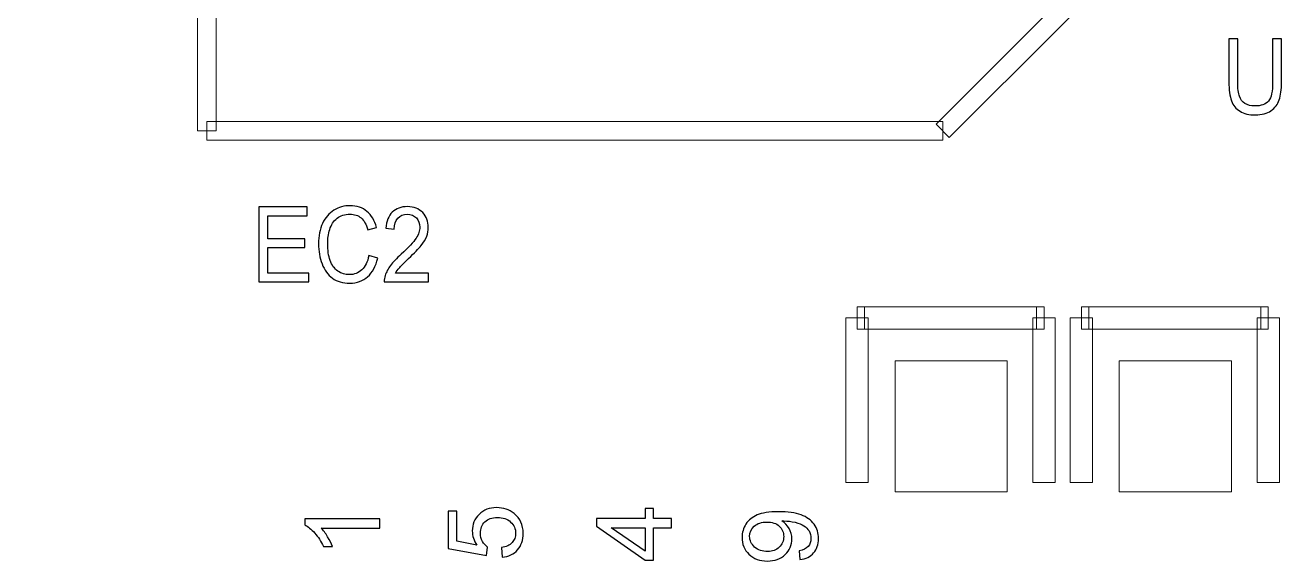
# Model space of a CAD drawing. Header units: millimetres. Extents: x -69 to 39, y -9 to 54.
# Drawn here: x -41.37 to -32.82, y 22.34 to 25.98 of the extents above; entities that cross this region are included whole.
import ezdxf

# ---------------------------------------------------------------- set-up
doc = ezdxf.new("R2010")
doc.units = ezdxf.units.MM
doc.header["$MEASUREMENT"] = 0
for name, color, linetype in [('BG_OUTLINE', 7, 'Continuous'), ('PG_SILKSCREEN_TOP', 7, 'Continuous'), ('PIN_TOP', 7, 'Continuous'), ('RD_SILKSCREEN_TOP', 7, 'Continuous')]:
    doc.layers.add(name, color=color, linetype=linetype)

msp = doc.modelspace()

# ---------------------------------------------------------------- linework, layer by layer
at = {"layer": 'BG_OUTLINE', "color": 176, "lineweight": 9}
msp.add_open_spline([(22.1252, -9.4051), (22.1252, -9.4051), (-56.3279, -9.4051), (-56.3279, -9.4051), (-56.3279, -9.4051), (-56.3279, -9.4051), (-56.3279, 41.6488), (-56.3279, 41.6488), (-56.3279, 41.6488), (-56.3279, 41.6488), (22.3259, 41.6488), (22.3259, 41.6488), (22.3259, 41.6488), (22.9318, 41.6492), (23.513, 41.4088), (23.9418, 40.9807), (23.9418, 40.9807), (24.3705, 40.5525), (24.6115, 39.9687), (24.6119, 39.3628), (24.6119, 39.3628), (24.6119, 39.3628), (24.6119, -7.1191), (24.6119, -7.1191), (24.6119, -7.1191), (24.6123, -7.725), (24.372, -8.3063), (23.9438, -8.735), (23.9438, -8.735), (23.5156, -9.1637), (22.9318, -9.4047), (22.3259, -9.4051), (22.3259, -9.4051), (22.3259, -9.4051), (22.1252, -9.4051), (22.1252, -9.4051)], degree=3, knots=[0, 0, 0, 0, 0.111111, 0.111111, 0.111111, 0.111111, 0.222222, 0.222222, 0.222222, 0.222222, 0.333333, 0.333333, 0.333333, 0.333333, 0.444444, 0.444444, 0.444444, 0.444444, 0.555556, 0.555556, 0.555556, 0.555556, 0.666667, 0.666667, 0.666667, 0.666667, 0.777778, 0.777778, 0.777778, 0.777778, 0.888889, 0.888889, 0.888889, 0.888889, 1, 1, 1, 1], dxfattribs=at)
at = {"layer": 'PG_SILKSCREEN_TOP', "lineweight": 9}
for points in [[(-40.0678, 25.2645), (-40.0678, 25.2645), (-40.1948, 25.2645), (-40.1948, 25.2645), (-40.1948, 25.2645), (-40.1948, 25.2645), (-40.1948, 31.7644), (-40.1948, 31.7644), (-40.1948, 31.7644), (-40.1948, 31.7644), (-40.0678, 31.7644), (-40.0678, 31.7644), (-40.0678, 31.7644), (-40.0678, 31.7644), (-40.0678, 25.2645), (-40.0678, 25.2645)], [(-33.6764, 26.8093), (-33.6764, 26.8093), (-33.5866, 26.7195), (-33.5866, 26.7195), (-33.5866, 26.7195), (-33.5866, 26.7195), (-35.0864, 25.2196), (-35.0864, 25.2196), (-35.0864, 25.2196), (-35.0864, 25.2196), (-35.1762, 25.3094), (-35.1762, 25.3094), (-35.1762, 25.3094), (-35.1762, 25.3094), (-33.6764, 26.8093), (-33.6764, 26.8093)], [(-35.1313, 25.328), (-35.1313, 25.328), (-35.1313, 25.201), (-35.1313, 25.201), (-35.1313, 25.201), (-35.1313, 25.201), (-40.1313, 25.201), (-40.1313, 25.201), (-40.1313, 25.201), (-40.1313, 25.201), (-40.1313, 25.328), (-40.1313, 25.328), (-40.1313, 25.328), (-40.1313, 25.328), (-35.1313, 25.328), (-35.1313, 25.328)], [(-35.713, 23.9171), (-35.713, 23.9171), (-35.713, 24.0694), (-35.713, 24.0694), (-35.713, 24.0694), (-35.713, 24.0694), (-35.6622, 24.0694), (-35.6622, 24.0694), (-35.6622, 24.0694), (-35.6622, 24.0694), (-35.6622, 23.9171), (-35.6622, 23.9171), (-35.6622, 23.9171), (-35.6622, 23.9171), (-35.713, 23.9171), (-35.713, 23.9171)], [(-35.6622, 23.9171), (-35.6622, 23.9171), (-35.6622, 24.0694), (-35.6622, 24.0694), (-35.6622, 24.0694), (-35.6622, 24.0694), (-34.4938, 24.0694), (-34.4938, 24.0694), (-34.4938, 24.0694), (-34.4938, 24.0694), (-34.4938, 23.9171), (-34.4938, 23.9171), (-34.4938, 23.9171), (-34.4938, 23.9171), (-35.6622, 23.9171), (-35.6622, 23.9171)], [(-34.4938, 23.9171), (-34.4938, 23.9171), (-34.4938, 24.0694), (-34.4938, 24.0694), (-34.4938, 24.0694), (-34.4938, 24.0694), (-34.443, 24.0694), (-34.443, 24.0694), (-34.443, 24.0694), (-34.443, 24.0694), (-34.443, 23.9171), (-34.443, 23.9171), (-34.443, 23.9171), (-34.443, 23.9171), (-34.4938, 23.9171), (-34.4938, 23.9171)], [(-34.189, 23.9171), (-34.189, 23.9171), (-34.189, 24.0694), (-34.189, 24.0694), (-34.189, 24.0694), (-34.189, 24.0694), (-34.1382, 24.0694), (-34.1382, 24.0694), (-34.1382, 24.0694), (-34.1382, 24.0694), (-34.1382, 23.9171), (-34.1382, 23.9171), (-34.1382, 23.9171), (-34.1382, 23.9171), (-34.189, 23.9171), (-34.189, 23.9171)], [(-34.1382, 23.9171), (-34.1382, 23.9171), (-34.1382, 24.0694), (-34.1382, 24.0694), (-34.1382, 24.0694), (-34.1382, 24.0694), (-32.9698, 24.0694), (-32.9698, 24.0694), (-32.9698, 24.0694), (-32.9698, 24.0694), (-32.9698, 23.9171), (-32.9698, 23.9171), (-32.9698, 23.9171), (-32.9698, 23.9171), (-34.1382, 23.9171), (-34.1382, 23.9171)], [(-32.9698, 23.9171), (-32.9698, 23.9171), (-32.9698, 24.0694), (-32.9698, 24.0694), (-32.9698, 24.0694), (-32.9698, 24.0694), (-32.919, 24.0694), (-32.919, 24.0694), (-32.919, 24.0694), (-32.919, 24.0694), (-32.919, 23.9171), (-32.919, 23.9171), (-32.919, 23.9171), (-32.919, 23.9171), (-32.9698, 23.9171), (-32.9698, 23.9171)], [(-35.6368, 22.8757), (-35.6368, 22.8757), (-35.7892, 22.8757), (-35.7892, 22.8757), (-35.7892, 22.8757), (-35.7892, 22.8757), (-35.7892, 23.9933), (-35.7892, 23.9933), (-35.7892, 23.9933), (-35.7892, 23.9933), (-35.6368, 23.9933), (-35.6368, 23.9933), (-35.6368, 23.9933), (-35.6368, 23.9933), (-35.6368, 22.8757), (-35.6368, 22.8757)], [(-34.5192, 23.9933), (-34.5192, 23.9933), (-34.3668, 23.9933), (-34.3668, 23.9933), (-34.3668, 23.9933), (-34.3668, 23.9933), (-34.3668, 22.8757), (-34.3668, 22.8757), (-34.3668, 22.8757), (-34.3668, 22.8757), (-34.5192, 22.8757), (-34.5192, 22.8757), (-34.5192, 22.8757), (-34.5192, 22.8757), (-34.5192, 23.9933), (-34.5192, 23.9933)], [(-34.1128, 22.8757), (-34.1128, 22.8757), (-34.2652, 22.8757), (-34.2652, 22.8757), (-34.2652, 22.8757), (-34.2652, 22.8757), (-34.2652, 23.9933), (-34.2652, 23.9933), (-34.2652, 23.9933), (-34.2652, 23.9933), (-34.1128, 23.9933), (-34.1128, 23.9933), (-34.1128, 23.9933), (-34.1128, 23.9933), (-34.1128, 22.8757), (-34.1128, 22.8757)], [(-32.9952, 23.9933), (-32.9952, 23.9933), (-32.8428, 23.9933), (-32.8428, 23.9933), (-32.8428, 23.9933), (-32.8428, 23.9933), (-32.8428, 22.8757), (-32.8428, 22.8757), (-32.8428, 22.8757), (-32.8428, 22.8757), (-32.9952, 22.8757), (-32.9952, 22.8757), (-32.9952, 22.8757), (-32.9952, 22.8757), (-32.9952, 23.9933), (-32.9952, 23.9933)]]:
    msp.add_open_spline(points, degree=3, knots=[0, 0, 0, 0, 0.25, 0.25, 0.25, 0.25, 0.5, 0.5, 0.5, 0.5, 0.75, 0.75, 0.75, 0.75, 1, 1, 1, 1], dxfattribs=at)
at = {"layer": 'PIN_TOP', "color": 8, "lineweight": 9}
for points in [[(-35.4554, 23.7012), (-35.4554, 23.7012), (-34.6934, 23.7012), (-34.6934, 23.7012), (-34.6934, 23.7012), (-34.6934, 23.7012), (-34.6934, 22.8122), (-34.6934, 22.8122), (-34.6934, 22.8122), (-34.6934, 22.8122), (-35.4554, 22.8122), (-35.4554, 22.8122), (-35.4554, 22.8122), (-35.4554, 22.8122), (-35.4554, 23.7012), (-35.4554, 23.7012)], [(-33.9314, 23.7012), (-33.9314, 23.7012), (-33.1694, 23.7012), (-33.1694, 23.7012), (-33.1694, 23.7012), (-33.1694, 23.7012), (-33.1694, 22.8122), (-33.1694, 22.8122), (-33.1694, 22.8122), (-33.1694, 22.8122), (-33.9314, 22.8122), (-33.9314, 22.8122), (-33.9314, 22.8122), (-33.9314, 22.8122), (-33.9314, 23.7012), (-33.9314, 23.7012)]]:
    msp.add_open_spline(points, degree=3, knots=[0, 0, 0, 0, 0.25, 0.25, 0.25, 0.25, 0.5, 0.5, 0.5, 0.5, 0.75, 0.75, 0.75, 0.75, 1, 1, 1, 1], dxfattribs=at)
at = {"layer": 'RD_SILKSCREEN_TOP', "color": 1}
for points, knots in [([(-32.8893, 25.891), (-32.8893, 25.891), (-32.829, 25.891), (-32.829, 25.891), (-32.829, 25.891), (-32.829, 25.891), (-32.829, 25.5968), (-32.829, 25.5968), (-32.829, 25.5968), (-32.829, 25.5457), (-32.8343, 25.5051), (-32.8446, 25.4749), (-32.8446, 25.4749), (-32.855, 25.4448), (-32.8736, 25.4204), (-32.9006, 25.4016), (-32.9006, 25.4016), (-32.9276, 25.3826), (-32.9629, 25.3732), (-33.0068, 25.3732), (-33.0068, 25.3732), (-33.0493, 25.3732), (-33.0842, 25.3814), (-33.1112, 25.3979), (-33.1112, 25.3979), (-33.1383, 25.4143), (-33.1577, 25.4381), (-33.1692, 25.4693), (-33.1692, 25.4693), (-33.1809, 25.5004), (-33.1866, 25.5429), (-33.1866, 25.5968), (-33.1866, 25.5968), (-33.1866, 25.5968), (-33.1866, 25.891), (-33.1866, 25.891), (-33.1866, 25.891), (-33.1866, 25.891), (-33.1264, 25.891), (-33.1264, 25.891), (-33.1264, 25.891), (-33.1264, 25.891), (-33.1264, 25.5972), (-33.1264, 25.5972), (-33.1264, 25.5972), (-33.1264, 25.5529), (-33.1228, 25.5203), (-33.1154, 25.4995), (-33.1154, 25.4995), (-33.1081, 25.4785), (-33.0954, 25.4624), (-33.0777, 25.451), (-33.0777, 25.451), (-33.0597, 25.4396), (-33.0378, 25.4339), (-33.012, 25.4339), (-33.012, 25.4339), (-32.9678, 25.4339), (-32.9362, 25.4452), (-32.9174, 25.4677), (-32.9174, 25.4677), (-32.8986, 25.4901), (-32.8893, 25.5333), (-32.8893, 25.5972), (-32.8893, 25.5972), (-32.8893, 25.5972), (-32.8893, 25.891), (-32.8893, 25.891)], [0, 0, 0, 0, 0.058824, 0.058824, 0.058824, 0.058824, 0.117647, 0.117647, 0.117647, 0.117647, 0.176471, 0.176471, 0.176471, 0.176471, 0.235294, 0.235294, 0.235294, 0.235294, 0.294118, 0.294118, 0.294118, 0.294118, 0.352941, 0.352941, 0.352941, 0.352941, 0.411765, 0.411765, 0.411765, 0.411765, 0.470588, 0.470588, 0.470588, 0.470588, 0.529412, 0.529412, 0.529412, 0.529412, 0.588235, 0.588235, 0.588235, 0.588235, 0.647059, 0.647059, 0.647059, 0.647059, 0.705882, 0.705882, 0.705882, 0.705882, 0.764706, 0.764706, 0.764706, 0.764706, 0.823529, 0.823529, 0.823529, 0.823529, 0.882353, 0.882353, 0.882353, 0.882353, 0.941176, 0.941176, 0.941176, 0.941176, 1, 1, 1, 1]), ([(-39.7775, 24.2386), (-39.7775, 24.2386), (-39.7775, 24.7477), (-39.7775, 24.7477), (-39.7775, 24.7477), (-39.7775, 24.7477), (-39.449, 24.7477), (-39.449, 24.7477), (-39.449, 24.7477), (-39.449, 24.7477), (-39.449, 24.6876), (-39.449, 24.6876), (-39.449, 24.6876), (-39.449, 24.6876), (-39.7174, 24.6876), (-39.7174, 24.6876), (-39.7174, 24.6876), (-39.7174, 24.6876), (-39.7174, 24.5317), (-39.7174, 24.5317), (-39.7174, 24.5317), (-39.7174, 24.5317), (-39.4659, 24.5317), (-39.4659, 24.5317), (-39.4659, 24.5317), (-39.4659, 24.5317), (-39.4659, 24.472), (-39.4659, 24.472), (-39.4659, 24.472), (-39.4659, 24.472), (-39.7174, 24.472), (-39.7174, 24.472), (-39.7174, 24.472), (-39.7174, 24.472), (-39.7174, 24.2987), (-39.7174, 24.2987), (-39.7174, 24.2987), (-39.7174, 24.2987), (-39.4383, 24.2987), (-39.4383, 24.2987), (-39.4383, 24.2987), (-39.4383, 24.2987), (-39.4383, 24.2386), (-39.4383, 24.2386), (-39.4383, 24.2386), (-39.4383, 24.2386), (-39.7775, 24.2386), (-39.7775, 24.2386)], [0, 0, 0, 0, 0.083333, 0.083333, 0.083333, 0.083333, 0.166667, 0.166667, 0.166667, 0.166667, 0.25, 0.25, 0.25, 0.25, 0.333333, 0.333333, 0.333333, 0.333333, 0.416667, 0.416667, 0.416667, 0.416667, 0.5, 0.5, 0.5, 0.5, 0.583333, 0.583333, 0.583333, 0.583333, 0.666667, 0.666667, 0.666667, 0.666667, 0.75, 0.75, 0.75, 0.75, 0.833333, 0.833333, 0.833333, 0.833333, 0.916667, 0.916667, 0.916667, 0.916667, 1, 1, 1, 1]), ([(-39.0309, 24.4171), (-39.0309, 24.4171), (-38.9707, 24.4), (-38.9707, 24.4), (-38.9707, 24.4), (-38.9833, 24.3448), (-39.0061, 24.3026), (-39.0388, 24.2734), (-39.0388, 24.2734), (-39.0715, 24.2444), (-39.1116, 24.2299), (-39.159, 24.2299), (-39.159, 24.2299), (-39.208, 24.2299), (-39.2478, 24.2411), (-39.2785, 24.2634), (-39.2785, 24.2634), (-39.3092, 24.2858), (-39.3326, 24.3181), (-39.3486, 24.3605), (-39.3486, 24.3605), (-39.3646, 24.4029), (-39.3726, 24.4484), (-39.3726, 24.497), (-39.3726, 24.497), (-39.3726, 24.55), (-39.3636, 24.5962), (-39.3455, 24.6357), (-39.3455, 24.6357), (-39.3273, 24.6752), (-39.3016, 24.7051), (-39.2682, 24.7257), (-39.2682, 24.7257), (-39.2348, 24.7462), (-39.1981, 24.7564), (-39.158, 24.7564), (-39.158, 24.7564), (-39.1125, 24.7564), (-39.0743, 24.7434), (-39.0433, 24.7175), (-39.0433, 24.7175), (-39.0123, 24.6915), (-38.9907, 24.6551), (-38.9786, 24.6081), (-38.9786, 24.6081), (-38.9786, 24.6081), (-39.0377, 24.5924), (-39.0377, 24.5924), (-39.0377, 24.5924), (-39.0483, 24.6295), (-39.0635, 24.6564), (-39.0837, 24.6734), (-39.0837, 24.6734), (-39.1037, 24.6903), (-39.1288, 24.6987), (-39.1593, 24.6987), (-39.1593, 24.6987), (-39.1942, 24.6987), (-39.2233, 24.6894), (-39.2468, 24.6707), (-39.2468, 24.6707), (-39.2704, 24.6518), (-39.2868, 24.6267), (-39.2963, 24.595), (-39.2963, 24.595), (-39.3058, 24.5635), (-39.3105, 24.5309), (-39.3105, 24.4974), (-39.3105, 24.4974), (-39.3105, 24.454), (-39.3049, 24.4163), (-39.2938, 24.3839), (-39.2938, 24.3839), (-39.2824, 24.3517), (-39.2649, 24.3275), (-39.2411, 24.3115), (-39.2411, 24.3115), (-39.2173, 24.2955), (-39.1916, 24.2876), (-39.1638, 24.2876), (-39.1638, 24.2876), (-39.1302, 24.2876), (-39.1017, 24.2985), (-39.0783, 24.3202), (-39.0783, 24.3202), (-39.0549, 24.342), (-39.0392, 24.3743), (-39.0309, 24.4171)], [0, 0, 0, 0, 0.045455, 0.045455, 0.045455, 0.045455, 0.090909, 0.090909, 0.090909, 0.090909, 0.136364, 0.136364, 0.136364, 0.136364, 0.181818, 0.181818, 0.181818, 0.181818, 0.227273, 0.227273, 0.227273, 0.227273, 0.272727, 0.272727, 0.272727, 0.272727, 0.318182, 0.318182, 0.318182, 0.318182, 0.363636, 0.363636, 0.363636, 0.363636, 0.409091, 0.409091, 0.409091, 0.409091, 0.454545, 0.454545, 0.454545, 0.454545, 0.5, 0.5, 0.5, 0.5, 0.545455, 0.545455, 0.545455, 0.545455, 0.590909, 0.590909, 0.590909, 0.590909, 0.636364, 0.636364, 0.636364, 0.636364, 0.681818, 0.681818, 0.681818, 0.681818, 0.727273, 0.727273, 0.727273, 0.727273, 0.772727, 0.772727, 0.772727, 0.772727, 0.818182, 0.818182, 0.818182, 0.818182, 0.863636, 0.863636, 0.863636, 0.863636, 0.909091, 0.909091, 0.909091, 0.909091, 0.954545, 0.954545, 0.954545, 0.954545, 1, 1, 1, 1]), ([(-38.626, 24.2987), (-38.626, 24.2987), (-38.626, 24.2386), (-38.626, 24.2386), (-38.626, 24.2386), (-38.626, 24.2386), (-38.9264, 24.2386), (-38.9264, 24.2386), (-38.9264, 24.2386), (-38.9269, 24.2537), (-38.9247, 24.2681), (-38.92, 24.282), (-38.92, 24.282), (-38.9124, 24.305), (-38.9001, 24.3275), (-38.8833, 24.3498), (-38.8833, 24.3498), (-38.8663, 24.3719), (-38.842, 24.3977), (-38.8103, 24.4268), (-38.8103, 24.4268), (-38.7608, 24.4722), (-38.7274, 24.5081), (-38.71, 24.5347), (-38.71, 24.5347), (-38.6927, 24.5611), (-38.684, 24.5863), (-38.684, 24.6098), (-38.684, 24.6098), (-38.684, 24.6346), (-38.692, 24.6555), (-38.7077, 24.6726), (-38.7077, 24.6726), (-38.7236, 24.6895), (-38.7442, 24.698), (-38.7696, 24.698), (-38.7696, 24.698), (-38.7965, 24.698), (-38.8179, 24.689), (-38.834, 24.6709), (-38.834, 24.6709), (-38.8503, 24.6529), (-38.8584, 24.6279), (-38.8586, 24.596), (-38.8586, 24.596), (-38.8586, 24.596), (-38.916, 24.6025), (-38.916, 24.6025), (-38.916, 24.6025), (-38.912, 24.6505), (-38.8972, 24.687), (-38.8716, 24.7121), (-38.8716, 24.7121), (-38.846, 24.7373), (-38.8115, 24.7498), (-38.7683, 24.7498), (-38.7683, 24.7498), (-38.7247, 24.7498), (-38.6903, 24.7362), (-38.6648, 24.7092), (-38.6648, 24.7092), (-38.6393, 24.682), (-38.6266, 24.6485), (-38.6266, 24.6084), (-38.6266, 24.6084), (-38.6266, 24.588), (-38.6303, 24.568), (-38.6378, 24.5483), (-38.6378, 24.5483), (-38.6453, 24.5287), (-38.6577, 24.5079), (-38.6749, 24.4862), (-38.6749, 24.4862), (-38.6921, 24.4644), (-38.7208, 24.4345), (-38.7609, 24.3966), (-38.7609, 24.3966), (-38.7944, 24.3651), (-38.8159, 24.3437), (-38.8253, 24.3325), (-38.8253, 24.3325), (-38.8349, 24.3213), (-38.8428, 24.3101), (-38.849, 24.2987), (-38.849, 24.2987), (-38.849, 24.2987), (-38.626, 24.2987), (-38.626, 24.2987)], [0, 0, 0, 0, 0.045455, 0.045455, 0.045455, 0.045455, 0.090909, 0.090909, 0.090909, 0.090909, 0.136364, 0.136364, 0.136364, 0.136364, 0.181818, 0.181818, 0.181818, 0.181818, 0.227273, 0.227273, 0.227273, 0.227273, 0.272727, 0.272727, 0.272727, 0.272727, 0.318182, 0.318182, 0.318182, 0.318182, 0.363636, 0.363636, 0.363636, 0.363636, 0.409091, 0.409091, 0.409091, 0.409091, 0.454545, 0.454545, 0.454545, 0.454545, 0.5, 0.5, 0.5, 0.5, 0.545455, 0.545455, 0.545455, 0.545455, 0.590909, 0.590909, 0.590909, 0.590909, 0.636364, 0.636364, 0.636364, 0.636364, 0.681818, 0.681818, 0.681818, 0.681818, 0.727273, 0.727273, 0.727273, 0.727273, 0.772727, 0.772727, 0.772727, 0.772727, 0.818182, 0.818182, 0.818182, 0.818182, 0.863636, 0.863636, 0.863636, 0.863636, 0.909091, 0.909091, 0.909091, 0.909091, 0.954545, 0.954545, 0.954545, 0.954545, 1, 1, 1, 1]), ([(-38.1237, 22.3665), (-38.1237, 22.3665), (-38.1293, 22.4322), (-38.1293, 22.4322), (-38.1293, 22.4322), (-38.0973, 22.437), (-38.0734, 22.4483), (-38.0573, 22.466), (-38.0573, 22.466), (-38.0411, 22.4837), (-38.0331, 22.5051), (-38.0331, 22.5301), (-38.0331, 22.5301), (-38.0331, 22.5602), (-38.0445, 22.5857), (-38.0671, 22.6064), (-38.0671, 22.6064), (-38.0898, 22.6273), (-38.12, 22.6377), (-38.1574, 22.6377), (-38.1574, 22.6377), (-38.1931, 22.6377), (-38.2212, 22.6278), (-38.2418, 22.6077), (-38.2418, 22.6077), (-38.2624, 22.5877), (-38.2727, 22.5615), (-38.2727, 22.529), (-38.2727, 22.529), (-38.2727, 22.5089), (-38.2681, 22.4907), (-38.259, 22.4745), (-38.259, 22.4745), (-38.2499, 22.4583), (-38.238, 22.4456), (-38.2234, 22.4363), (-38.2234, 22.4363), (-38.2234, 22.4363), (-38.231, 22.3777), (-38.231, 22.3777), (-38.231, 22.3777), (-38.231, 22.3777), (-38.4925, 22.427), (-38.4925, 22.427), (-38.4925, 22.427), (-38.4925, 22.427), (-38.4925, 22.6802), (-38.4925, 22.6802), (-38.4925, 22.6802), (-38.4925, 22.6802), (-38.4328, 22.6802), (-38.4328, 22.6802), (-38.4328, 22.6802), (-38.4328, 22.6802), (-38.4328, 22.477), (-38.4328, 22.477), (-38.4328, 22.477), (-38.4328, 22.477), (-38.296, 22.4495), (-38.296, 22.4495), (-38.296, 22.4495), (-38.3173, 22.4801), (-38.328, 22.5122), (-38.328, 22.5457), (-38.328, 22.5457), (-38.328, 22.5902), (-38.3126, 22.6276), (-38.2818, 22.6582), (-38.2818, 22.6582), (-38.2509, 22.6888), (-38.2113, 22.7041), (-38.163, 22.7041), (-38.163, 22.7041), (-38.1169, 22.7041), (-38.077, 22.6906), (-38.0435, 22.6638), (-38.0435, 22.6638), (-38.0024, 22.6311), (-37.9817, 22.5865), (-37.9817, 22.5301), (-37.9817, 22.5301), (-37.9817, 22.4837), (-37.9947, 22.4459), (-38.0206, 22.4167), (-38.0206, 22.4167), (-38.0466, 22.3874), (-38.081, 22.3707), (-38.1237, 22.3665)], [0, 0, 0, 0, 0.045455, 0.045455, 0.045455, 0.045455, 0.090909, 0.090909, 0.090909, 0.090909, 0.136364, 0.136364, 0.136364, 0.136364, 0.181818, 0.181818, 0.181818, 0.181818, 0.227273, 0.227273, 0.227273, 0.227273, 0.272727, 0.272727, 0.272727, 0.272727, 0.318182, 0.318182, 0.318182, 0.318182, 0.363636, 0.363636, 0.363636, 0.363636, 0.409091, 0.409091, 0.409091, 0.409091, 0.454545, 0.454545, 0.454545, 0.454545, 0.5, 0.5, 0.5, 0.5, 0.545455, 0.545455, 0.545455, 0.545455, 0.590909, 0.590909, 0.590909, 0.590909, 0.636364, 0.636364, 0.636364, 0.636364, 0.681818, 0.681818, 0.681818, 0.681818, 0.727273, 0.727273, 0.727273, 0.727273, 0.772727, 0.772727, 0.772727, 0.772727, 0.818182, 0.818182, 0.818182, 0.818182, 0.863636, 0.863636, 0.863636, 0.863636, 0.909091, 0.909091, 0.909091, 0.909091, 0.954545, 0.954545, 0.954545, 0.954545, 1, 1, 1, 1]), ([(-36.9744, 22.5668), (-36.9744, 22.5668), (-37.0963, 22.5668), (-37.0963, 22.5668), (-37.0963, 22.5668), (-37.0963, 22.5668), (-37.0963, 22.346), (-37.0963, 22.346), (-37.0963, 22.346), (-37.0963, 22.346), (-37.1536, 22.346), (-37.1536, 22.346), (-37.1536, 22.346), (-37.1536, 22.346), (-37.4835, 22.5783), (-37.4835, 22.5783), (-37.4835, 22.5783), (-37.4835, 22.5783), (-37.4835, 22.6294), (-37.4835, 22.6294), (-37.4835, 22.6294), (-37.4835, 22.6294), (-37.1536, 22.6294), (-37.1536, 22.6294), (-37.1536, 22.6294), (-37.1536, 22.6294), (-37.1536, 22.6982), (-37.1536, 22.6982), (-37.1536, 22.6982), (-37.1536, 22.6982), (-37.0963, 22.6982), (-37.0963, 22.6982), (-37.0963, 22.6982), (-37.0963, 22.6982), (-37.0963, 22.6294), (-37.0963, 22.6294), (-37.0963, 22.6294), (-37.0963, 22.6294), (-36.9744, 22.6294), (-36.9744, 22.6294), (-36.9744, 22.6294), (-36.9744, 22.6294), (-36.9744, 22.5668), (-36.9744, 22.5668)], [0, 0, 0, 0, 0.090909, 0.090909, 0.090909, 0.090909, 0.181818, 0.181818, 0.181818, 0.181818, 0.272727, 0.272727, 0.272727, 0.272727, 0.363636, 0.363636, 0.363636, 0.363636, 0.454545, 0.454545, 0.454545, 0.454545, 0.545455, 0.545455, 0.545455, 0.545455, 0.636364, 0.636364, 0.636364, 0.636364, 0.727273, 0.727273, 0.727273, 0.727273, 0.818182, 0.818182, 0.818182, 0.818182, 0.909091, 0.909091, 0.909091, 0.909091, 1, 1, 1, 1]), ([(-36.1015, 22.3505), (-36.1015, 22.3505), (-36.1071, 22.4106), (-36.1071, 22.4106), (-36.1071, 22.4106), (-36.0789, 22.4157), (-36.0584, 22.4254), (-36.0456, 22.4397), (-36.0456, 22.4397), (-36.0329, 22.4541), (-36.0265, 22.4724), (-36.0265, 22.495), (-36.0265, 22.495), (-36.0265, 22.5142), (-36.0309, 22.531), (-36.0397, 22.5455), (-36.0397, 22.5455), (-36.0485, 22.5599), (-36.0603, 22.5718), (-36.075, 22.581), (-36.075, 22.581), (-36.0897, 22.5904), (-36.1096, 22.5981), (-36.1345, 22.6044), (-36.1345, 22.6044), (-36.1595, 22.6105), (-36.185, 22.6137), (-36.2109, 22.6137), (-36.2109, 22.6137), (-36.2136, 22.6137), (-36.2179, 22.6136), (-36.2234, 22.6134), (-36.2234, 22.6134), (-36.2036, 22.6008), (-36.1873, 22.5838), (-36.175, 22.5622), (-36.175, 22.5622), (-36.1625, 22.5405), (-36.1564, 22.517), (-36.1564, 22.4919), (-36.1564, 22.4919), (-36.1564, 22.4497), (-36.1717, 22.414), (-36.2023, 22.3849), (-36.2023, 22.3849), (-36.2328, 22.3557), (-36.273, 22.3411), (-36.323, 22.3411), (-36.323, 22.3411), (-36.3747, 22.3411), (-36.4162, 22.3563), (-36.4477, 22.3868), (-36.4477, 22.3868), (-36.4793, 22.4172), (-36.495, 22.4554), (-36.495, 22.5013), (-36.495, 22.5013), (-36.495, 22.5343), (-36.486, 22.5646), (-36.4682, 22.592), (-36.4682, 22.592), (-36.4505, 22.6194), (-36.425, 22.6403), (-36.392, 22.6545), (-36.392, 22.6545), (-36.3591, 22.6687), (-36.3113, 22.6759), (-36.2487, 22.6759), (-36.2487, 22.6759), (-36.1838, 22.6759), (-36.132, 22.6689), (-36.0933, 22.6548), (-36.0933, 22.6548), (-36.0548, 22.6405), (-36.0255, 22.6195), (-36.0054, 22.5917), (-36.0054, 22.5917), (-35.9852, 22.5637), (-35.9751, 22.5311), (-35.9751, 22.4935), (-35.9751, 22.4935), (-35.9751, 22.4537), (-35.9862, 22.4212), (-36.0083, 22.396), (-36.0083, 22.396), (-36.0304, 22.3707), (-36.0614, 22.3556), (-36.1015, 22.3505)], [0, 0, 0, 0, 0.045455, 0.045455, 0.045455, 0.045455, 0.090909, 0.090909, 0.090909, 0.090909, 0.136364, 0.136364, 0.136364, 0.136364, 0.181818, 0.181818, 0.181818, 0.181818, 0.227273, 0.227273, 0.227273, 0.227273, 0.272727, 0.272727, 0.272727, 0.272727, 0.318182, 0.318182, 0.318182, 0.318182, 0.363636, 0.363636, 0.363636, 0.363636, 0.409091, 0.409091, 0.409091, 0.409091, 0.454545, 0.454545, 0.454545, 0.454545, 0.5, 0.5, 0.5, 0.5, 0.545455, 0.545455, 0.545455, 0.545455, 0.590909, 0.590909, 0.590909, 0.590909, 0.636364, 0.636364, 0.636364, 0.636364, 0.681818, 0.681818, 0.681818, 0.681818, 0.727273, 0.727273, 0.727273, 0.727273, 0.772727, 0.772727, 0.772727, 0.772727, 0.818182, 0.818182, 0.818182, 0.818182, 0.863636, 0.863636, 0.863636, 0.863636, 0.909091, 0.909091, 0.909091, 0.909091, 0.954545, 0.954545, 0.954545, 0.954545, 1, 1, 1, 1]), ([(-38.9556, 22.6273), (-38.9556, 22.6273), (-38.9556, 22.5649), (-38.9556, 22.5649), (-38.9556, 22.5649), (-38.9556, 22.5649), (-39.3539, 22.5649), (-39.3539, 22.5649), (-39.3539, 22.5649), (-39.3395, 22.5498), (-39.3252, 22.5301), (-39.3108, 22.5057), (-39.3108, 22.5057), (-39.2965, 22.4812), (-39.2857, 22.4592), (-39.2786, 22.4398), (-39.2786, 22.4398), (-39.2786, 22.4398), (-39.3389, 22.4398), (-39.3389, 22.4398), (-39.3389, 22.4398), (-39.3554, 22.4748), (-39.3753, 22.5054), (-39.3987, 22.5315), (-39.3987, 22.5315), (-39.4221, 22.5576), (-39.4448, 22.5762), (-39.4668, 22.5871), (-39.4668, 22.5871), (-39.4668, 22.5871), (-39.4668, 22.6273), (-39.4668, 22.6273), (-39.4668, 22.6273), (-39.4668, 22.6273), (-38.9556, 22.6273), (-38.9556, 22.6273)], [0, 0, 0, 0, 0.111111, 0.111111, 0.111111, 0.111111, 0.222222, 0.222222, 0.222222, 0.222222, 0.333333, 0.333333, 0.333333, 0.333333, 0.444444, 0.444444, 0.444444, 0.444444, 0.555556, 0.555556, 0.555556, 0.555556, 0.666667, 0.666667, 0.666667, 0.666667, 0.777778, 0.777778, 0.777778, 0.777778, 0.888889, 0.888889, 0.888889, 0.888889, 1, 1, 1, 1]), ([(-37.1536, 22.5668), (-37.1536, 22.5668), (-37.3831, 22.5668), (-37.3831, 22.5668), (-37.3831, 22.5668), (-37.3831, 22.5668), (-37.1536, 22.4075), (-37.1536, 22.4075), (-37.1536, 22.4075), (-37.1536, 22.4075), (-37.1536, 22.5668), (-37.1536, 22.5668)], [0, 0, 0, 0, 0.333333, 0.333333, 0.333333, 0.333333, 0.666667, 0.666667, 0.666667, 0.666667, 1, 1, 1, 1]), ([(-36.3262, 22.6064), (-36.362, 22.6064), (-36.3906, 22.5969), (-36.4116, 22.5778), (-36.4116, 22.5778), (-36.4327, 22.5586), (-36.4432, 22.5357), (-36.4432, 22.5088), (-36.4432, 22.5088), (-36.4432, 22.4811), (-36.4319, 22.4569), (-36.4092, 22.4363), (-36.4092, 22.4363), (-36.3865, 22.4157), (-36.3571, 22.4054), (-36.321, 22.4054), (-36.321, 22.4054), (-36.2885, 22.4054), (-36.2622, 22.4152), (-36.242, 22.4348), (-36.242, 22.4348), (-36.2217, 22.4543), (-36.2116, 22.4784), (-36.2116, 22.5071), (-36.2116, 22.5071), (-36.2116, 22.5361), (-36.2217, 22.5598), (-36.242, 22.5784), (-36.242, 22.5784), (-36.2622, 22.5971), (-36.2903, 22.6064), (-36.3262, 22.6064)], [0, 0, 0, 0, 0.125, 0.125, 0.125, 0.125, 0.25, 0.25, 0.25, 0.25, 0.375, 0.375, 0.375, 0.375, 0.5, 0.5, 0.5, 0.5, 0.625, 0.625, 0.625, 0.625, 0.75, 0.75, 0.75, 0.75, 0.875, 0.875, 0.875, 0.875, 1, 1, 1, 1])]:
    msp.add_open_spline(points, degree=3, knots=knots, dxfattribs=at)

doc.saveas('drawing.dxf')
